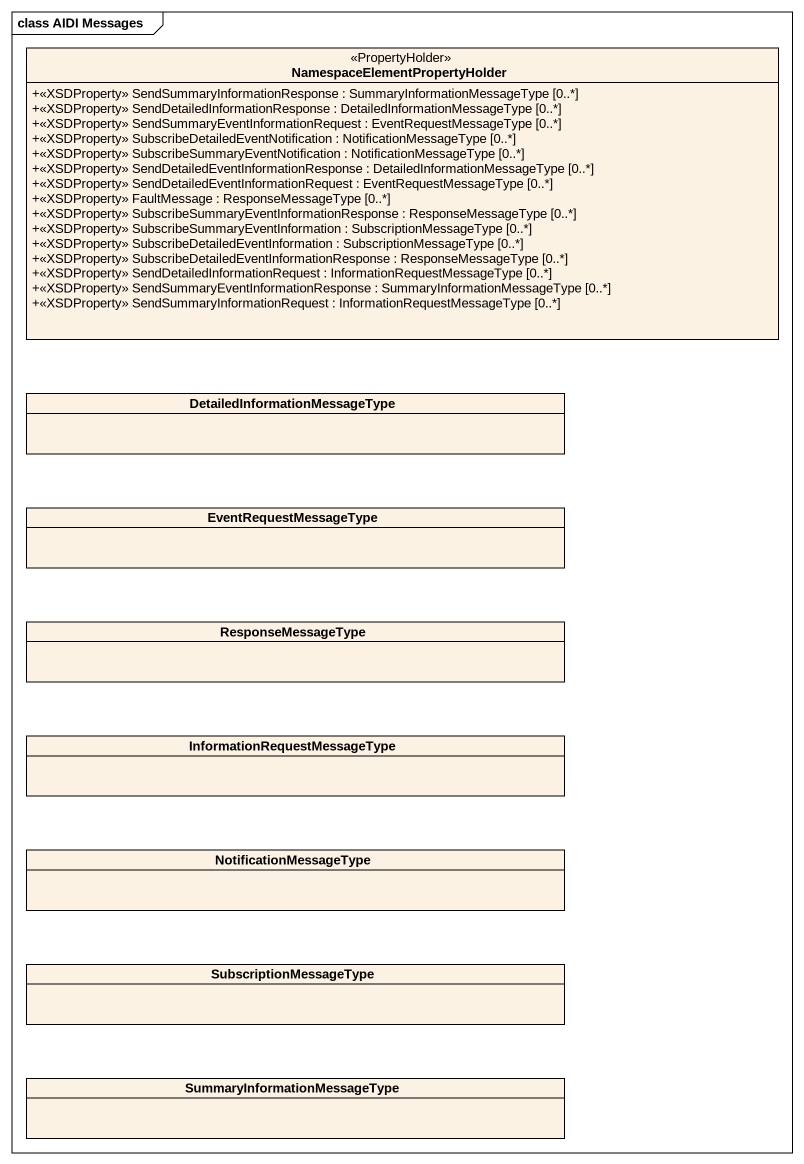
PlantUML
@startuml
mainframe class AIDI Messages
hide circle
hide empty members
skinparam classAttributeIconSize 0
class "NamespaceElementPropertyHolder" as NamespaceElementPropertyHold <<PropertyHolder>> {
  +<<XSDProperty>> SendSummaryInformationResponse : SummaryInformationMessageType [0..*]
  +<<XSDProperty>> SendDetailedInformationResponse : DetailedInformationMessageType [0..*]
  +<<XSDProperty>> SendSummaryEventInformationRequest : EventRequestMessageType [0..*]
  +<<XSDProperty>> SubscribeDetailedEventNotification : NotificationMessageType [0..*]
  +<<XSDProperty>> SubscribeSummaryEventNotification : NotificationMessageType [0..*]
  +<<XSDProperty>> SendDetailedEventInformationResponse : DetailedInformationMessageType [0..*]
  +<<XSDProperty>> SendDetailedEventInformationRequest : EventRequestMessageType [0..*]
  +<<XSDProperty>> FaultMessage : ResponseMessageType [0..*]
  +<<XSDProperty>> SubscribeSummaryEventInformationResponse : ResponseMessageType [0..*]
  +<<XSDProperty>> SubscribeSummaryEventInformation : SubscriptionMessageType [0..*]
  +<<XSDProperty>> SubscribeDetailedEventInformation : SubscriptionMessageType [0..*]
  +<<XSDProperty>> SubscribeDetailedEventInformationResponse : ResponseMessageType [0..*]
  +<<XSDProperty>> SendDetailedInformationRequest : InformationRequestMessageType [0..*]
  +<<XSDProperty>> SendSummaryEventInformationResponse : SummaryInformationMessageType [0..*]
  +<<XSDProperty>> SendSummaryInformationRequest : InformationRequestMessageType [0..*]
}
class "DetailedInformationMessageType" as DetailedInformationMessageTy
class EventRequestMessageType
class ResponseMessageType
class "InformationRequestMessageType" as InformationRequestMessageTyp
class NotificationMessageType
class SubscriptionMessageType
class "SummaryInformationMessageType" as SummaryInformationMessageTyp
@enduml
